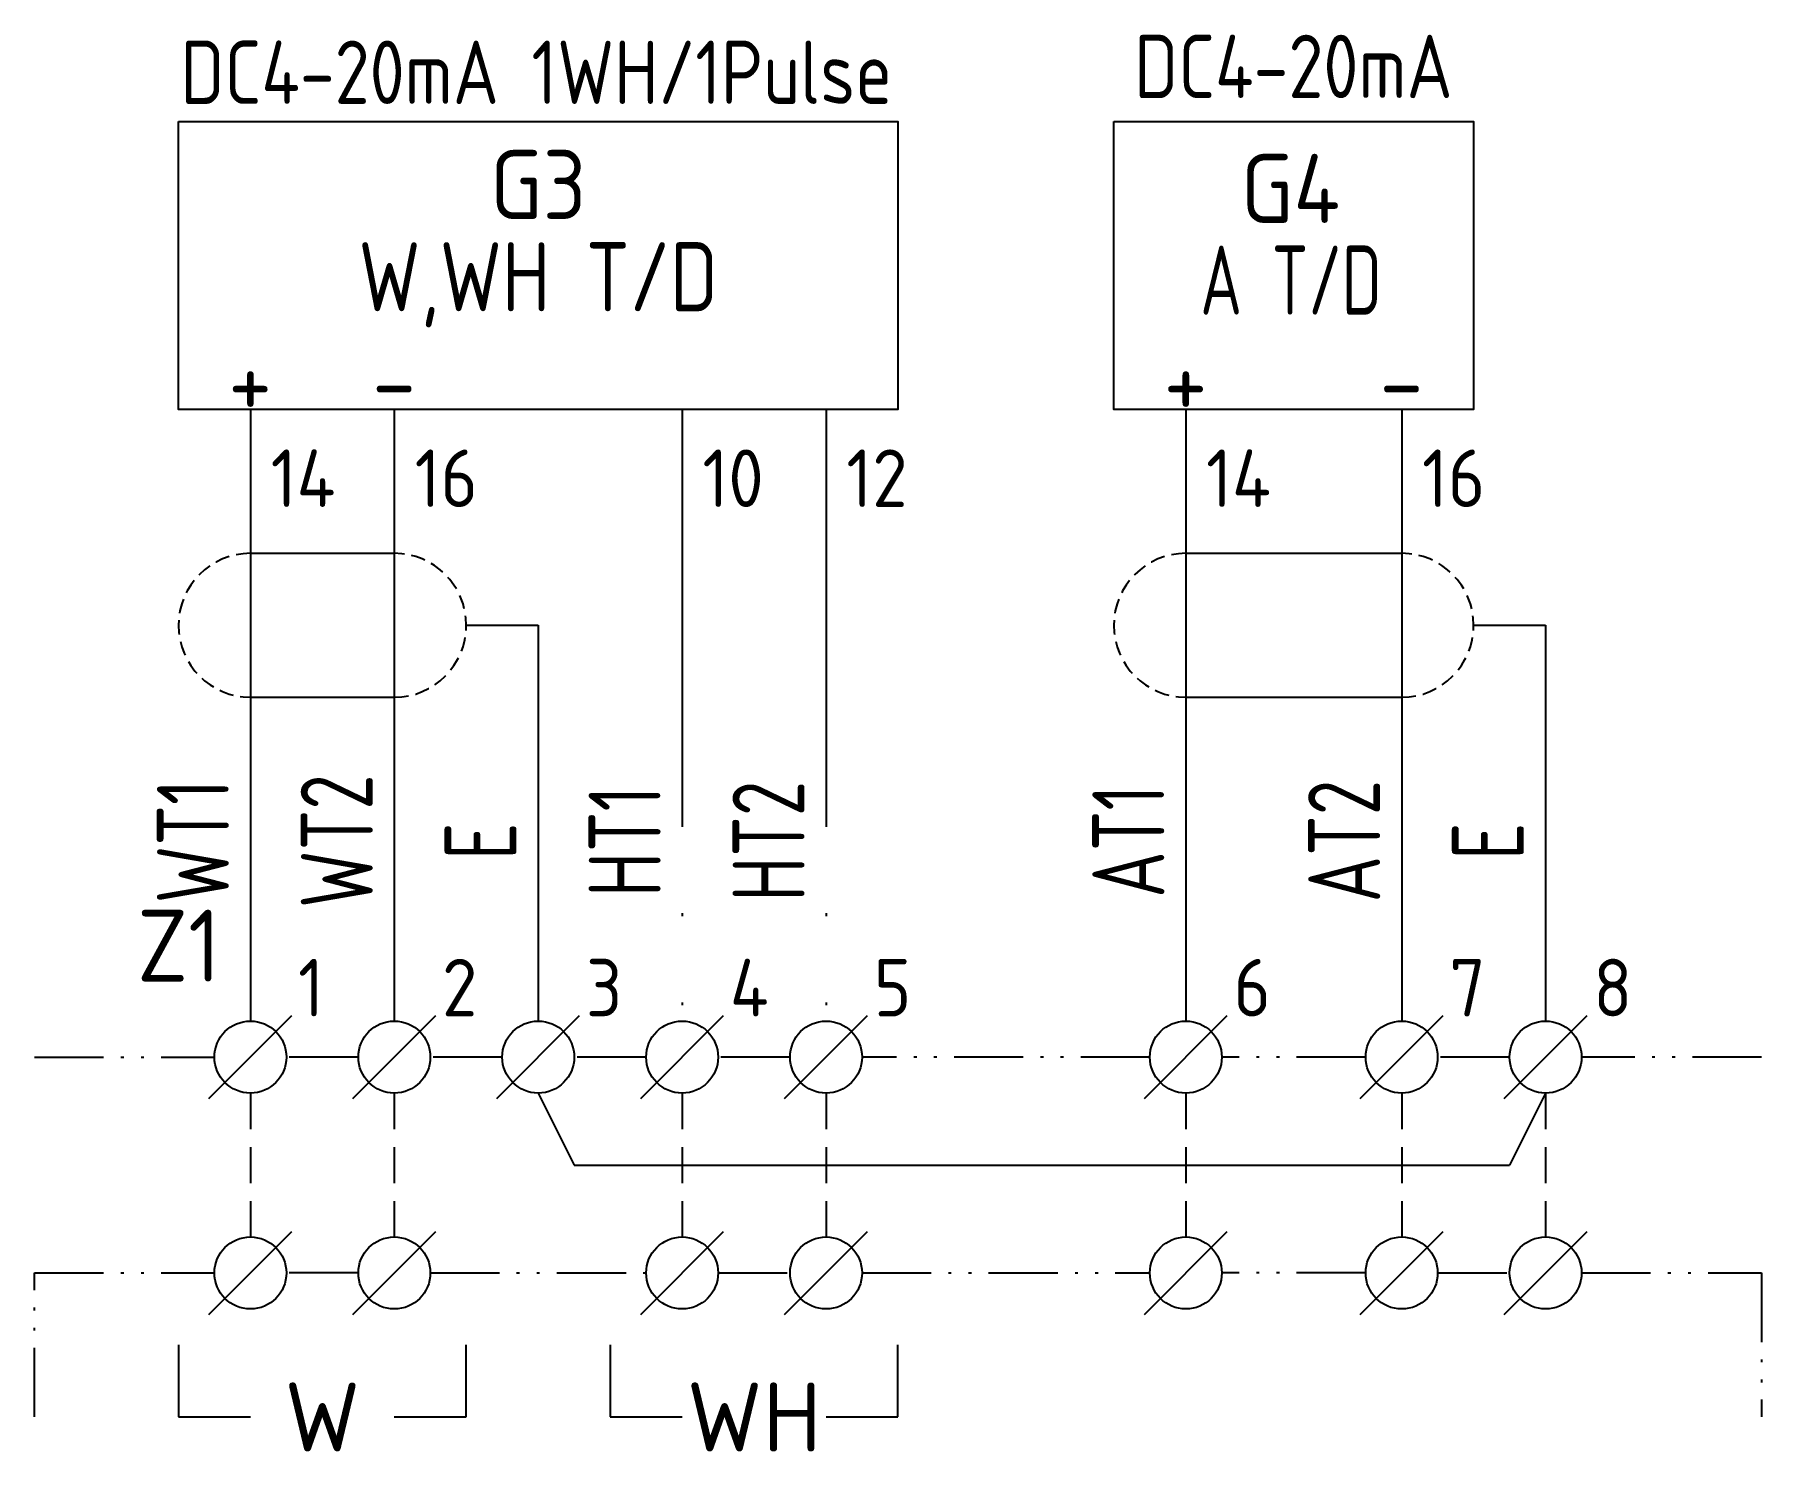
# Model space of a CAD drawing. Header units: millimetres. Extents: x 0 to 556, y 1 to 306.
# Drawn here: x 270 to 330, y 51.3 to 100.5 of the extents above; entities that cross this region are included whole.
import ezdxf
from ezdxf.enums import TextEntityAlignment as Align

# ---------------------------------------------------------------- set-up
doc = ezdxf.new("R2010")
doc.units = ezdxf.units.MM
for name, pattern in [('ACAD_ISO12W100', [21, 12, -3, 0, -3, 0, -3]), ('DASHED', [0.75, 0.5, -0.25]), ('HIDDEN', [0.375, 0.25, -0.125])]:
    doc.linetypes.add(name, pattern=pattern)
for name, color, linetype in [('LINK', 7, 'Continuous'), ('MISC', 7, 'Continuous'), ('Normal Text', 7, 'Continuous'), ('SYMS', 7, 'Continuous'), ('TAGS', 7, 'Continuous'), ('TERMS', 7, 'Continuous'), ('WIRE(DEFAULT)', 7, 'Continuous'), ('WIREFIXED', 7, 'Continuous')]:
    doc.layers.add(name, color=color, linetype=linetype)
doc.styles.add('WD', font='ISOCP2.shx')
doc.styles.add('WD_IEC', font='ISOCP2.shx', dxfattribs={"width": 1.1, "height": 2.4, "bigfont": 'whgtxt.shx'})

# ---------------------------------------------------------------- blocks, each defined once
blk = doc.blocks.new('VO72_TDT2')
for p, q in [((0, 2.5), (0, 0)), ((5, 2.5), (5, 0)), ((15, 2.5), (15, 0)), ((20, 2.5), (20, 0))]:
    blk.add_line(p, q)
blk.add_lwpolyline([(-2.5, 12.5), (22.5, 12.5), (22.5, 2.5), (-2.5, 2.5)], close=True)
at = {"style": 'WD', "width": 0.9}
blk.add_attdef('RATING2', text='', height=2.2, dxfattribs=at).set_placement((9.936, 12.452), align=Align.BOTTOM_CENTER)
at = {"flags": 1}
for tag, p, height, style in [('INST', (23.301, 11.115), 1, 'WD_IEC'), ('LOC', (23.301, 9.915), 1, 'WD_IEC'), ('FAMILY', (23.301, 8.715), 1, 'WD_IEC'), ('XREF', (23.201, 7.502), 1, 'WD'), ('X8TERM01', (0, 0), 0.08, 'WD'), ('X8TERM02', (5, 0), 0.08, 'WD'), ('X8TERM03', (15, 0), 0.08, 'WD'), ('X8TERM04', (20, 0), 0.08, 'WD')]:
    blk.add_attdef(tag, p, '', height=height, dxfattribs=dict(at, style=style))
at = {"style": 'WD'}
blk.add_attdef('TAG2', text='', height=2.4, dxfattribs=at).set_placement((10, 10.31), align=Align.MIDDLE_CENTER)
at = {"style": 'WD', "width": 0.9}
blk.add_attdef('RATING12', text='', height=2.4, dxfattribs=at).set_placement((10, 7.11), align=Align.MIDDLE_CENTER)
at = {"style": 'WD_IEC'}
for tag, p in [('TEXT1', (-0.008, 3.468)), ('TEXT2', (4.992, 3.468)), ('TEXT3', (14.992, 3.468)), ('TEXT4', (19.992, 3.468))]:
    blk.add_attdef(tag, text='', height=2.5, dxfattribs=at).set_placement(p, align=Align.MIDDLE)
at = {"linetype": 'Continuous', "style": 'WD'}
for tag, p in [('TERM01', (0.705, -0.892)), ('TERM02', (5.705, -0.892)), ('TERM03', (15.705, -0.892)), ('TERM04', (20.705, -0.892))]:
    blk.add_attdef(tag, p, '', height=2, dxfattribs=at)
blk = doc.blocks.new('VS0_11')
blk.add_line((0, 1.25), (0, -1.25))
at = {"linetype": 'DASHED'}
blk.add_arc((0, 0), 2.5, 90, 270, dxfattribs=at)
at = {"style": 'WD_IEC', "flags": 1}
for tag, p in [('X1LINKR', (0, 2.5)), ('X2TERM01', (0, 1.25)), ('X4TERM01', (-2.5, 0)), ('X8TERM01', (0, -1.25)), ('X1LINKL', (0, -2.5))]:
    blk.add_attdef(tag, p, '', height=0.32, dxfattribs=at)
blk = doc.blocks.new('VS0_21')
blk.add_line((0, 1.25), (0, -1.25))
at = {"linetype": 'DASHED'}
blk.add_arc((0, 0), 2.5, 270, 90, dxfattribs=at)
at = {"style": 'WD_IEC', "flags": 1}
blk.add_attdef('X1TERMDESC02', text='', height=2, rotation=90, dxfattribs=at).set_placement((3.76, 0.25), align=Align.TOP_LEFT)
for tag, p in [('WD_NOTJUMPERED', (2.5, 1.787)), ('X1TERM02', (2.5, 0))]:
    blk.add_attdef(tag, p, '', height=0.32, rotation=90, dxfattribs=at)
for tag, p in [('X4LINKR', (0, 2.5)), ('X2TERM01', (0, 1.25)), ('X8TERM01', (0, -1.25)), ('X4LINKL', (0, -2.5))]:
    blk.add_attdef(tag, p, '', height=0.32, dxfattribs=at)
blk = doc.blocks.new('WD_WNV')
at = {"linetype": 'Continuous', "style": 'WD_IEC', "width": 0.8}
blk.add_attdef('WIRENO', text='', height=2.5, rotation=90, dxfattribs=at).set_placement((-0.75, 0), align=Align.CENTER)
at = {"style": 'WD_IEC', "flags": 1}
for tag, p in [('W02USER', (-1, 1.125)), ('W01USER', (-1, 1.25)), ('W04USER', (-1, 0.875)), ('W05USER', (-1, 0.75)), ('W03USER', (-1, 1)), ('W06USER', (-1, 0.625)), ('W08USER', (-1, 0.375)), ('W09USER', (-1, 0.25)), ('W07USER', (-1, 0.5)), ('W10USER', (-1, 0.125))]:
    blk.add_attdef(tag, text='', height=0.08, dxfattribs=at).set_placement(p, align=Align.CENTER)
blk = doc.blocks.new('HT0W_TB1')
blk.add_circle((0, 0), 1.25)
at = {"layer": 'SYMS'}
blk.add_line((-1.439, -1.439), (1.439, 1.439), dxfattribs=at)
at = {"style": 'WD_IEC', "flags": 1}
for tag, p in [('INST', (-1.036, 7.871)), ('LOC', (-1.036, 4.871))]:
    blk.add_attdef(tag, text='', height=2.5, dxfattribs=at).set_placement(p, align=Align.BOTTOM_RIGHT)
at = {"style": 'WD_IEC'}
blk.add_attdef('TAGSTRIP', text='', height=2.5, dxfattribs=at).set_placement((-1.036, 1.871), align=Align.BOTTOM_RIGHT)
blk.add_attdef('TERM01', text='', height=2, dxfattribs=at).set_placement((1.657, 0.812), align=Align.BOTTOM_LEFT)
at = {"flags": 1}
for tag, p, height, style in [('X2TERM01', (0, 1.25), 0.25, 'WD_IEC'), ('X4LINK', (-1.25, 0), 0.01, 'WD'), ('X4TERM01', (-1.25, 0), 0.25, 'WD_IEC'), ('STRIPSEQ', (-0.023, -0.023), 0.025, 'WD_IEC'), ('X1LINK', (1.25, 0), 0.01, 'WD'), ('X1TERM01', (1.25, 0), 0.25, 'WD_IEC'), ('LINKTERM', (-0.023, -0.061), 0.025, 'WD_IEC'), ('X8TERM01', (0, -1.25), 0.25, 'WD_IEC')]:
    blk.add_attdef(tag, p, '', height=height, dxfattribs=dict(at, style=style))
at = {"style": 'WD_IEC', "flags": 1}
for tag, height, p in [('CAT', 1, (-1.952, -2.368)), ('MFG', 1, (-2.094, -3.633)), ('ASSYCODE', 1, (-2.043, -4.923)), ('DESC1', 2, (-1.784, -7.616)), ('DESC2', 2, (-1.784, -10.058)), ('DESC3', 2, (-1.784, -12.548))]:
    blk.add_attdef(tag, text='', height=height, dxfattribs=at).set_placement(p, align=Align.RIGHT)
blk = doc.blocks.new('HT0_TB1')
blk.add_circle((0, 0), 1.25)
at = {"layer": 'SYMS'}
blk.add_line((-1.439, -1.439), (1.439, 1.439), dxfattribs=at)
at = {"flags": 1}
for tag, p, height, style in [('X2TERM01', (0, 1.25), 0.25, 'WD_IEC'), ('X4LINK', (-1.25, 0), 0.01, 'WD'), ('X4TERM01', (-1.25, 0), 0.25, 'WD_IEC'), ('X1LINK', (1.25, 0), 0.01, 'WD'), ('X1TERM01', (1.25, 0), 0.25, 'WD_IEC'), ('X8TERM01', (0, -1.25), 0.25, 'WD_IEC')]:
    blk.add_attdef(tag, p, '', height=height, dxfattribs=dict(at, style=style))
blk = doc.blocks.new('VO72_TDT1')
at = {"layer": 'SYMS'}
for p, q in [((0, 2.5), (0, 0)), ((7.5, 2.5), (7.5, 0))]:
    blk.add_line(p, q, dxfattribs=at)
blk.add_lwpolyline([(-2.5, 12.5), (10, 12.5), (10, 2.5), (-2.5, 2.5)], close=True, dxfattribs=at)
at = {"style": 'WD'}
for tag, height, width, p in [('RATING2', 2.2, 0.9, (3.738, 14.415)), ('RATING12', 2.4, 0.75, (3.657, 6.994))]:
    blk.add_attdef(tag, text='', height=height, dxfattribs=dict(at, width=width)).set_placement(p, align=Align.MIDDLE_CENTER)
at = {"flags": 1}
for tag, style, p in [('INST', 'WD_IEC', (-3.065, 9.996)), ('LOC', 'WD_IEC', (-3.065, 8.796)), ('FAMILY', 'WD_IEC', (-3.065, 7.596)), ('XREF', 'WD', (-3.165, 6.383))]:
    blk.add_attdef(tag, text='', height=1, dxfattribs=dict(at, style=style)).set_placement(p, align=Align.RIGHT)
at = {"style": 'WD'}
blk.add_attdef('TAG2', text='', height=2.4, dxfattribs=at).set_placement((3.635, 8.973), align=Align.CENTER)
at = {"style": 'WD_IEC'}
for tag, p in [('TEXT1', (-0.008, 3.468)), ('TEXT2', (7.492, 3.468))]:
    blk.add_attdef(tag, text='', height=2.5, dxfattribs=at).set_placement(p, align=Align.MIDDLE)
at = {"linetype": 'Continuous', "style": 'WD'}
for tag, p in [('TERM04', (0.705, -0.892)), ('TERM05', (8.205, -0.892))]:
    blk.add_attdef(tag, p, '', height=2, dxfattribs=at)
at = {"style": 'WD', "flags": 1}
for tag, p in [('X8TERM01', (0, 0)), ('X8TERM02', (7.5, 0))]:
    blk.add_attdef(tag, p, '', height=0.08, dxfattribs=at)

msp = doc.modelspace()

# ---------------------------------------------------------------- linework, layer by layer
at = {"linetype": 'ACAD_ISO12W100', "ltscale": 0.2}
for p, q in [((270, 65), (276.25, 65)), ((281.25, 65), (278.75, 65)), ((286.25, 65), (283.75, 65)), ((291.25, 65), (288.75, 65)), ((296.25, 65), (293.75, 65)), ((308.75, 65), (298.75, 65)), ((316.25, 65), (311.25, 65)), ((321.25, 65), (318.75, 65)), ((330, 65), (323.75, 65)), ((270, 52.5), (270, 57.5)), ((270, 57.5), (276.25, 57.5)), ((281.25, 57.5), (278.75, 57.5)), ((283.75, 57.5), (291.25, 57.5)), ((293.75, 57.5), (296.25, 57.5)), ((298.75, 57.5), (308.75, 57.5)), ((316.25, 57.5), (311.25, 57.5)), ((318.75, 57.5), (321.25, 57.5)), ((323.75, 57.5), (330, 57.5)), ((330, 57.5), (330, 52.5))]:
    msp.add_line(p, q, dxfattribs=at)
at = {"linetype": 'HIDDEN', "ltscale": 5}
for p, q in [((277.5, 63.75), (277.5, 58.75)), ((282.5, 63.75), (282.5, 58.75)), ((292.5, 63.75), (292.5, 58.75)), ((297.5, 63.75), (297.5, 58.75)), ((310, 63.75), (310, 58.75)), ((317.5, 63.75), (317.5, 58.75)), ((322.5, 63.75), (322.5, 58.75))]:
    msp.add_line(p, q, dxfattribs=at)
for p, q in [((287.5, 63.75), (288.75, 61.25)), ((322.5, 63.75), (321.25, 61.25)), ((288.75, 61.25), (321.25, 61.25))]:
    msp.add_line(p, q)
at = {"linetype": 'Continuous'}
for p, q in [((275, 55), (275, 52.5)), ((285, 52.5), (285, 55)), ((290, 55), (290, 52.5)), ((300, 52.5), (300, 55)), ((275, 52.5), (277.5, 52.5)), ((282.5, 52.5), (285, 52.5)), ((290, 52.5), (292.5, 52.5)), ((297.5, 52.5), (300, 52.5))]:
    msp.add_line(p, q, dxfattribs=at)
at = {"layer": 'LINK'}
for points in [[(277.5, 82.5), (282.5, 82.5)], [(310, 82.5), (317.5, 82.5)], [(277.5, 77.5), (282.5, 77.5)], [(310, 77.5), (317.5, 77.5)]]:
    msp.add_lwpolyline(points, dxfattribs=at)
at = {"layer": 'WIRE(DEFAULT)', "linetype": 'Continuous'}
for p, q in [((277.5, 85), (277.5, 66.25)), ((282.5, 85), (282.5, 66.25)), ((310, 85), (310, 81.25)), ((317.5, 85), (317.5, 81.25)), ((285, 80), (287.5, 80)), ((287.5, 80), (287.5, 66.25)), ((320, 80), (322.5, 80)), ((322.5, 80), (322.5, 66.25)), ((310, 78.75), (310, 66.25)), ((317.5, 78.75), (317.5, 66.25))]:
    msp.add_line(p, q, dxfattribs=at)
at = {"layer": 'WIRE(DEFAULT)', "linetype": 'ACAD_ISO12W100'}
for p, q in [((292.5, 85), (292.5, 66.25)), ((297.5, 85), (297.5, 66.25))]:
    msp.add_line(p, q, dxfattribs=at)

# ---------------------------------------------------------------- block references
at = {"layer": 'SYMS', "linetype": 'Continuous'}
ref = msp.add_blockref('VO72_TDT2', (277.5, 85), dxfattribs=at)
ref.add_attrib('TEXT2', '-', dxfattribs={"layer": 'MISC', "height": 2.5, "style": 'WD_IEC'}).set_placement((282.492, 88.468), align=Align.MIDDLE)
ref.add_attrib('TEXT1', '+', dxfattribs={"layer": 'MISC', "height": 2.5, "style": 'WD_IEC'}).set_placement((277.492, 88.468), align=Align.MIDDLE)
ref.add_attrib('TERM04', '12', (298.205, 84.108), dxfattribs={"layer": 'TERMS', "linetype": 'Continuous', "height": 2, "style": 'WD'})
ref.add_attrib('TERM03', '10', (293.205, 84.108), dxfattribs={"layer": 'TERMS', "linetype": 'Continuous', "height": 2, "style": 'WD'})
ref.add_attrib('TERM02', '16', (283.205, 84.108), dxfattribs={"layer": 'TERMS', "linetype": 'Continuous', "height": 2, "style": 'WD'})
ref.add_attrib('TERM01', '14', (278.205, 84.108), dxfattribs={"layer": 'TERMS', "linetype": 'Continuous', "height": 2, "style": 'WD'})
ref.add_attrib('RATING2', 'DC4-20mA 1WH/1Pulse', dxfattribs={"layer": 'MISC', "height": 2.2, "style": 'WD', "width": 0.9}).set_placement((287.436, 97.452), align=Align.BOTTOM_CENTER)
ref.add_attrib('TAG2', 'G3', dxfattribs={"layer": 'TAGS', "height": 2.4, "style": 'WD'}).set_placement((287.5, 95.31), align=Align.MIDDLE_CENTER)
ref.add_attrib('RATING12', 'W,WH T/D', dxfattribs={"layer": 'MISC', "height": 2.4, "style": 'WD', "width": 0.9}).set_placement((287.5, 92.11), align=Align.MIDDLE_CENTER)
at = {"layer": 'SYMS'}
ref = msp.add_blockref('VO72_TDT1', (310, 85), dxfattribs=at)
ref.add_attrib('TERM05', '16', (318.205, 84.108), dxfattribs={"layer": 'TERMS', "linetype": 'Continuous', "height": 2, "style": 'WD'})
ref.add_attrib('TERM04', '14', (310.705, 84.108), dxfattribs={"layer": 'TERMS', "linetype": 'Continuous', "height": 2, "style": 'WD'})
ref.add_attrib('RATING2', 'DC4-20mA', dxfattribs={"layer": 'MISC', "height": 2.2, "style": 'WD', "width": 0.9}).set_placement((313.738, 99.415), align=Align.MIDDLE_CENTER)
ref.add_attrib('TEXT2', '-', dxfattribs={"layer": 'MISC', "height": 2.5, "style": 'WD_IEC'}).set_placement((317.492, 88.468), align=Align.MIDDLE)
ref.add_attrib('TEXT1', '+', dxfattribs={"layer": 'MISC', "height": 2.5, "style": 'WD_IEC'}).set_placement((309.992, 88.468), align=Align.MIDDLE)
ref.add_attrib('TAG2', 'G4', dxfattribs={"layer": 'TAGS', "height": 2.4, "style": 'WD'}).set_placement((313.635, 93.973), align=Align.CENTER)
ref.add_attrib('RATING12', 'A T/D', dxfattribs={"layer": 'MISC', "height": 2.4, "style": 'WD', "width": 0.75}).set_placement((313.657, 91.994), align=Align.MIDDLE_CENTER)
at = {"layer": 'SYMS', "linetype": 'Continuous'}
for name, p in [('VS0_11', (277.5, 80)), ('VS0_21', (282.5, 80)), ('VS0_11', (310, 80)), ('VS0_21', (317.5, 80))]:
    msp.add_blockref(name, p, dxfattribs=at)
at = {"layer": 'SYMS'}
ref = msp.add_blockref('HT0W_TB1', (277.5, 65), dxfattribs=at)
ref.add_attrib('TAGSTRIP', 'Z1', dxfattribs={"layer": 'TAGS', "height": 2.5, "style": 'WD_IEC'}).set_placement((276.464, 66.871), align=Align.BOTTOM_RIGHT)
ref.add_attrib('TERM01', '1', dxfattribs={"layer": 'TERMS', "height": 2, "style": 'WD_IEC'}).set_placement((279.157, 65.812), align=Align.BOTTOM_LEFT)
ref = msp.add_blockref('HT0W_TB1', (282.5, 65), dxfattribs=at)
ref.add_attrib('TERM01', '2', dxfattribs={"layer": 'TERMS', "height": 2, "style": 'WD_IEC'}).set_placement((284.157, 65.812), align=Align.BOTTOM_LEFT)
ref = msp.add_blockref('HT0W_TB1', (287.5, 65), dxfattribs=at)
ref.add_attrib('TERM01', '3', dxfattribs={"layer": 'TERMS', "height": 2, "style": 'WD_IEC'}).set_placement((289.157, 65.812), align=Align.BOTTOM_LEFT)
ref = msp.add_blockref('HT0W_TB1', (292.5, 65), dxfattribs=at)
ref.add_attrib('TERM01', '4', dxfattribs={"layer": 'TERMS', "height": 2, "style": 'WD_IEC'}).set_placement((294.157, 65.812), align=Align.BOTTOM_LEFT)
ref = msp.add_blockref('HT0W_TB1', (297.5, 65), dxfattribs=at)
ref.add_attrib('TERM01', '5', dxfattribs={"layer": 'TERMS', "height": 2, "style": 'WD_IEC'}).set_placement((299.157, 65.812), align=Align.BOTTOM_LEFT)
ref = msp.add_blockref('HT0W_TB1', (310, 65), dxfattribs=at)
ref.add_attrib('TERM01', '6', dxfattribs={"layer": 'TERMS', "height": 2, "style": 'WD_IEC'}).set_placement((311.657, 65.812), align=Align.BOTTOM_LEFT)
ref = msp.add_blockref('HT0W_TB1', (317.5, 65), dxfattribs=at)
ref.add_attrib('TERM01', '7', dxfattribs={"layer": 'TERMS', "height": 2, "style": 'WD_IEC'}).set_placement((319.157, 65.812), align=Align.BOTTOM_LEFT)
ref = msp.add_blockref('HT0W_TB1', (322.5, 65), dxfattribs=at)
ref.add_attrib('TERM01', '8', dxfattribs={"layer": 'TERMS', "height": 2, "style": 'WD_IEC'}).set_placement((324.157, 65.812), align=Align.BOTTOM_LEFT)
for p in [(277.5, 57.5), (282.5, 57.5), (292.5, 57.5), (297.5, 57.5), (310, 57.5), (317.5, 57.5), (322.5, 57.5)]:
    msp.add_blockref('HT0_TB1', p, dxfattribs=at)
at = {"layer": 'WIREFIXED', "linetype": 'ACAD_ISO12W100'}
ref = msp.add_blockref('WD_WNV', (277.5, 72.5), dxfattribs=at)
ref.add_attrib('WIRENOF', 'WT1', dxfattribs={"linetype": 'Continuous', "height": 2.5, "rotation": 90, "style": 'WD_IEC', "width": 0.8}).set_placement((276.75, 72.5), align=Align.CENTER)
ref = msp.add_blockref('WD_WNV', (282.5, 72.5), dxfattribs=at)
ref.add_attrib('WIRENOF', 'WT2', dxfattribs={"linetype": 'Continuous', "height": 2.5, "rotation": 90, "style": 'WD_IEC', "width": 0.8}).set_placement((281.75, 72.5), align=Align.CENTER)
ref = msp.add_blockref('WD_WNV', (297.5, 72.5), dxfattribs=at)
ref.add_attrib('WIRENOF', 'HT2', dxfattribs={"linetype": 'Continuous', "height": 2.5, "rotation": 90, "style": 'WD_IEC', "width": 0.8}).set_placement((296.75, 72.5), align=Align.CENTER)
at = {"layer": 'WIREFIXED', "linetype": 'Continuous'}
ref = msp.add_blockref('WD_WNV', (317.5, 72.5), dxfattribs=at)
ref.add_attrib('WIRENOF', 'AT2', dxfattribs={"linetype": 'Continuous', "height": 2.5, "rotation": 90, "style": 'WD_IEC', "width": 0.8}).set_placement((316.75, 72.5), align=Align.CENTER)
at = {"layer": 'WIREFIXED', "linetype": 'ACAD_ISO12W100'}
ref = msp.add_blockref('WD_WNV', (292.5, 72.5), dxfattribs=at)
ref.add_attrib('WIRENOF', 'HT1', dxfattribs={"linetype": 'Continuous', "height": 2.5, "rotation": 90, "style": 'WD_IEC', "width": 0.8}).set_placement((291.75, 72.5), align=Align.CENTER)
at = {"layer": 'WIREFIXED', "linetype": 'Continuous'}
ref = msp.add_blockref('WD_WNV', (310, 72.5), dxfattribs=at)
ref.add_attrib('WIRENOF', 'AT1', dxfattribs={"linetype": 'Continuous', "height": 2.5, "rotation": 90, "style": 'WD_IEC', "width": 0.8}).set_placement((309.25, 72.5), align=Align.CENTER)
ref = msp.add_blockref('WD_WNV', (287.5, 72.5), dxfattribs=at)
ref.add_attrib('WIRENOF', 'E', dxfattribs={"linetype": 'Continuous', "height": 2.5, "rotation": 90, "style": 'WD_IEC', "width": 0.8}).set_placement((286.75, 72.5), align=Align.CENTER)
ref = msp.add_blockref('WD_WNV', (322.5, 72.5), dxfattribs=at)
ref.add_attrib('WIRENOF', 'E', dxfattribs={"linetype": 'Continuous', "height": 2.5, "rotation": 90, "style": 'WD_IEC', "width": 0.8}).set_placement((321.75, 72.5), align=Align.CENTER)

# ---------------------------------------------------------------- texts
at = {"layer": 'Normal Text', "linetype": 'Continuous', "char_height": 2.4, "width": 2.5, "attachment_point": 5, "style": 'WD_IEC'}
for s, insert in [('W', (280, 52.5)), ('WH', (295, 52.5))]:
    msp.add_mtext(s, dxfattribs=dict(at, insert=insert))

doc.saveas('drawing.dxf')
